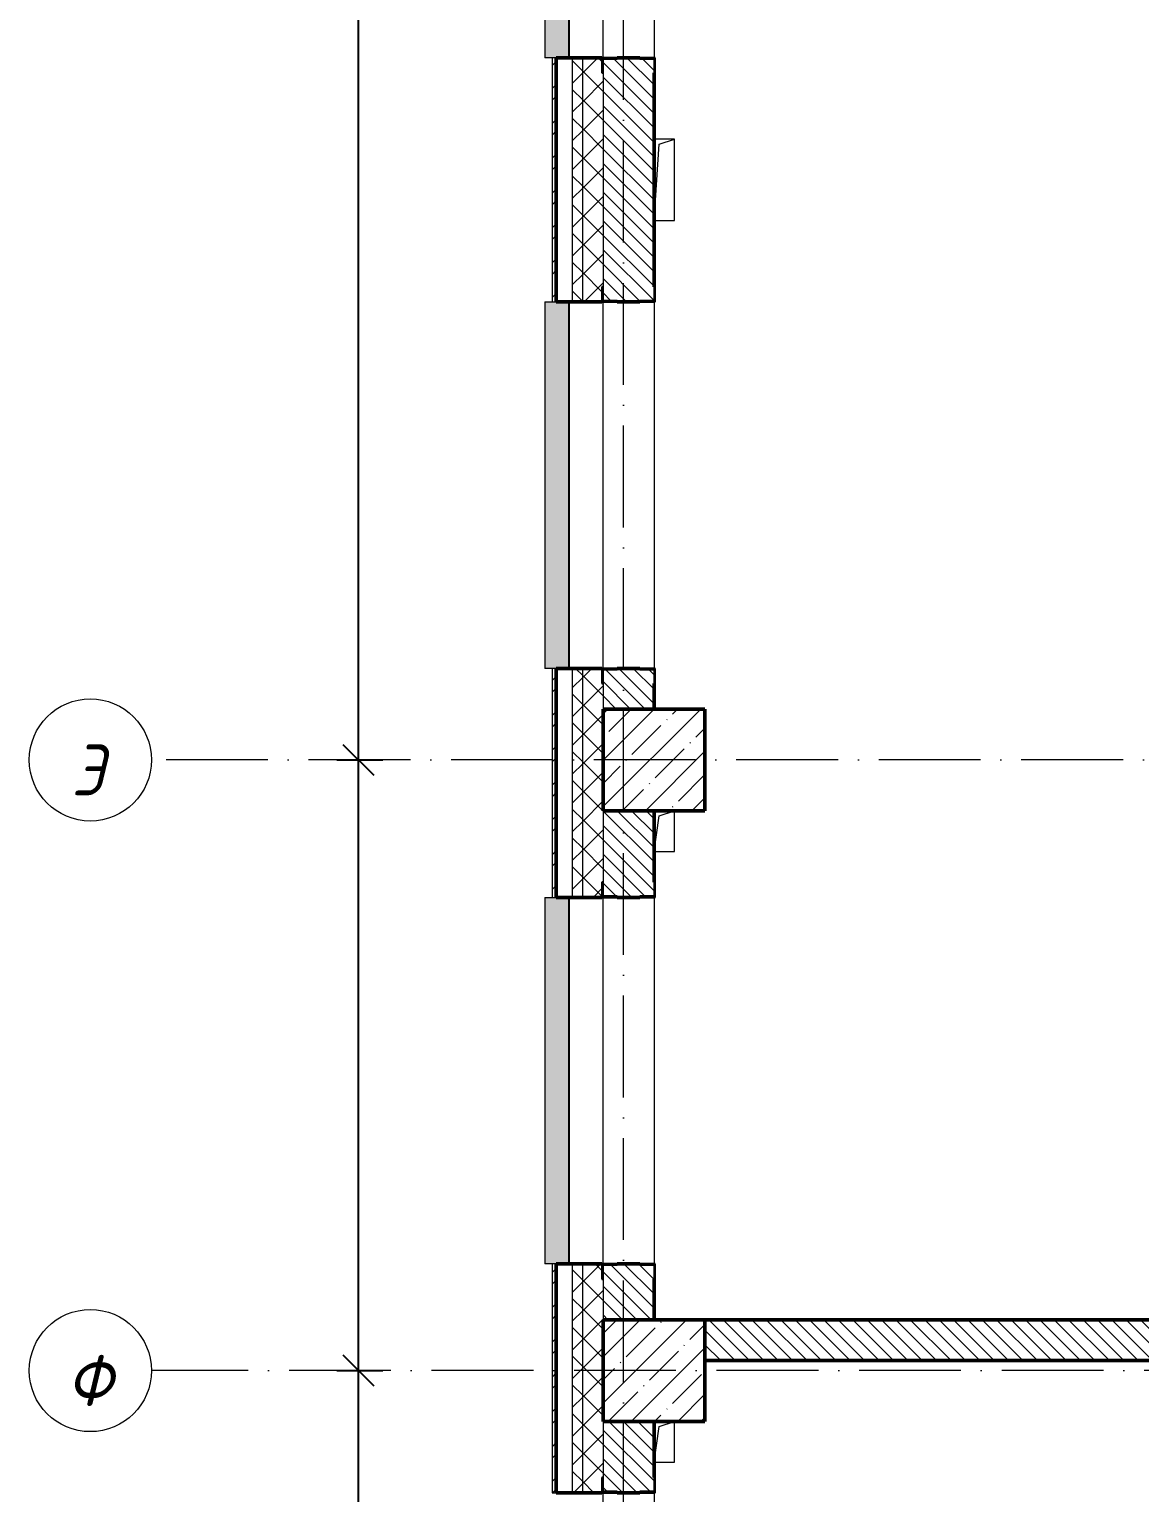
# Model space of a CAD drawing. Header units: millimetres. Extents: x -356862 to 418287, y 0 to 839748.
# Drawn here: x -181784 to -176329, y 493897 to 501087 of the extents above; entities that cross this region are included whole.
import ezdxf

# ---------------------------------------------------------------- set-up
doc = ezdxf.new("R2010")
doc.units = ezdxf.units.MM
doc.linetypes.add('50_200_ШТРИХ_1Т_ш5_п1_п1_', pattern=[700, 500, -100, 0, -100])
for name, color, linetype, lineweight in [('A-____-____-DIMS', 7, 'Continuous', 9), ('A-GENM-____-MCUT', 7, 'Continuous', 25), ('A-GENM-____-OTLN', 7, 'Continuous', 9), ('A-GENM-____-OTLN-1', 7, 'Continuous', 25), ('A-GLAZ-____-OTLN', 7, 'Continuous', 9), ('A-WALL-____-MCUT-2', 7, 'Continuous', 50), ('A-WALL-____-MCUT-3', 7, 'Continuous', 9), ('A-WALL-____-OTLN', 7, 'Continuous', 9), ('A-WALL-____-PATT-1', 7, 'Continuous', 9), ('A-WALL-FNSH-MCUT-1', 7, 'Continuous', 9), ('S-COLS-____-MCUT', 7, 'Continuous', 50), ('S-COLS-____-OTLN', 7, 'Continuous', 9), ('S-GRID-____-IDEN', 7, 'Continuous', 9), ('S-GRID-____-OTLN-1', 7, '50_200_ШТРИХ_1Т_ш5_п1_п1_', 9)]:
    doc.layers.add(name, color=color, linetype=linetype, lineweight=lineweight)
doc.layers.add('A-GLAZ-____-OTLN-1', color=7, linetype='Continuous', lineweight=9, true_color=0xc0c0c0)
doc.styles.add('ISOCPEUR_I', font='isocpeui.ttf', dxfattribs={"width": 0.9, "height": 2.5})
doc.dimstyles.new('ISO-2_5_0_9К_БОЛЬШОЙ_ОСИ', dxfattribs={"dimscale": 304.8, "dimtxt": 248.995294, "dimasz": 0.492126, "dimexe": 0.393701, "dimexo": 0, "dimgap": 0, "dimtad": 1, "dimdec": 0, "dimzin": 0, "dimdsep": 46, "dimtxsty": 'ISOCPEUR_I', "dimblk1": 'OBLIQUE', "dimblk2": 'OBLIQUE', "dimsah": 1, "dimcen": 0.09, "dimdle": 0.393701, "dimazin": 0, "dimtfac": 1, "dimtdec": 4, "dimtix": 1, "dimtmove": 0, "dimatfit": 3, "dimfxl": 1, "dimtvp": 1, "dimtolj": 1, "dimtzin": 0, "dimarcsym": 2})
pattern_1 = [(135, (-176515.067, 459015.94), (-35.35534, -35.35534), [])]
pattern_2 = [(45, (-176515.07, 459015.94), (-70.71068, 70.71068), []), (135, (-176515.07, 459015.94), (-70.71068, -70.71068), [])]

# ---------------------------------------------------------------- blocks, each defined once
blk = doc.blocks.new('BSC_Колонна _Прямоугольная - 500х500-V55-АР1_План отверстий 1 этажа в осях 1-64_А-ГГ')
at = {"layer": 'S-COLS-____-OTLN'}
h = blk.add_hatch(dxfattribs=at)
h.set_pattern_fill('FP_87', color=256, style=0, pattern_type=2)
h.set_pattern_definition([(45, (2200, -35481.04), (-114.04925, 114.04925), []), (45, (2314.05, -35481.04), (-114.04925, 114.04925), [201.613, -40.323, 3.353, -36.97])])
h.paths.add_polyline_path([(-250, -250), (250, -250), (250, 250), (-250, 250)], flags=0)
at = {"layer": 'S-COLS-____-MCUT'}
for p, q in [((250, 250), (-250, 250)), ((-250, 250), (-250, -250)), ((250, -250), (250, 250)), ((-250, -250), (250, -250))]:
    blk.add_line(p, q, dxfattribs=at)
blk = doc.blocks.new('BSC_Колонна _Прямоугольная - 500х500-V110-АР1_План отверстий 1 этажа в осях 1-64_А-ГГ')
at = {"layer": 'S-COLS-____-OTLN'}
h = blk.add_hatch(dxfattribs=at)
h.set_pattern_fill('FP_142', color=256, style=0, pattern_type=2)
h.set_pattern_definition([(45, (2200, -38481.04), (-114.04925, 114.04925), []), (45, (2314.05, -38481.04), (-114.04925, 114.04925), [201.613, -40.323, 3.353, -36.97])])
h.paths.add_polyline_path([(-250, -250), (250, -250), (250, 250), (-250, 250), (-250, 93.2)], flags=0)
at = {"layer": 'S-COLS-____-MCUT'}
for p, q in [((250, 250), (-250, 250)), ((-250, 250), (-250, -250)), ((250, -250), (250, 250)), ((-250, -250), (250, -250))]:
    blk.add_line(p, q, dxfattribs=at)
blk = doc.blocks.new('Фахверк_СКБ_Уголок - 250_2700-27497298-АР1_План отверстий 1 этажа в осях 1-64_А-ГГ')
at = {"layer": 'A-GENM-____-MCUT'}
for p, q in [((200, 181), (125, 181)), ((125, 181), (125, 106)), ((131, 106), (131, 175)), ((131, 175), (200, 175)), ((200, 175), (200, 181)), ((125, 106), (131, 106)), ((131, -6), (125, -6)), ((125, -6), (125, -81)), ((131, -75), (131, -6)), ((125, -81), (200, -81)), ((200, -75), (131, -75)), ((200, -81), (200, -75))]:
    blk.add_line(p, q, dxfattribs=at)
blk = doc.blocks.new('AR_Отверстие прямоугольное _в плите_ - AR_Отверстие прямоугольное _в плите_-30511813-АР1_План отверстий 1 этажа в осях 1-64_А-ГГ')
at = {"layer": 'A-GENM-____-OTLN'}
for p, q in [((-50, -100), (-25, 75)), ((-25, 75), (50, 100)), ((50, -100), (50, 100)), ((-50, -100), (50, -100))]:
    blk.add_line(p, q, dxfattribs=at)
blk = doc.blocks.new('AR_Отверстие прямоугольное _в плите_ - AR_Отверстие прямоугольное _в плите_-V193-АР1_План отверстий 1 этажа в осях 1-64_А-ГГ')
at = {"layer": 'A-GENM-____-OTLN'}
for p, q in [((50, 200), (-50, 200)), ((-50, -200), (-25, 175)), ((-25, 175), (50, 200)), ((50, -200), (50, 200)), ((-50, -200), (50, -200))]:
    blk.add_line(p, q, dxfattribs=at)
blk = doc.blocks.new('Отлив_СКБ - Отлив витража_120_НВФ-31885689-АР1_План отверстий 1 этажа в осях 1-64_А-ГГ')
at = {"layer": 'A-GLAZ-____-OTLN-1'}
for points in [[(1800, 2), (1800, 120), (0, 120), (0, 2), (1264.5, 2)], [(1264.5, 0), (1800, 0), (1800, 2), (0, 2), (0, 0)]]:
    blk.add_hatch(color=256, dxfattribs=at).paths.add_polyline_path(points, flags=0)
at = {"layer": 'A-GLAZ-____-OTLN'}
for p, q in [((0, 83), (0, 120)), ((1800, 120), (0, 120)), ((1800, 120), (1800, 83)), ((0, 2), (1800, 2)), ((1800, 0), (0, 0))]:
    blk.add_line(p, q, dxfattribs=at)
blk = doc.blocks.new('Ось сетки - Круг_Ø6_00__ISO-2_5_0_9K_-25732049-АР1_План отверстий 1 этажа в осях 1-64_А-ГГ')
at = {"layer": 'S-GRID-____-IDEN'}
blk.add_circle((0, 0), 3, dxfattribs=at)
blk = doc.blocks.new('_Oblique')
at = {"color": 0, "linetype": 'ByBlock', "lineweight": -2}
blk.add_line((-0.5, -0.5), (0.5, 0.5), dxfattribs=at)
blk = doc.blocks.new('*D13235')
at = {"layer": 'A-____-____-DIMS', "color": 0, "lineweight": -2, "transparency": 16777216}
for p, q in [((-180166.5, 491377), (-180166.5, 494617)), ((-180272.5, 494497), (-180046.5, 494497)), ((-180272.5, 491497), (-180046.5, 491497))]:
    blk.add_line(p, q, dxfattribs=at)
at = {"layer": 'Defpoints', "color": 0, "transparency": 16777216}
for p in [(-180272.5, 494497), (-180166.5, 494497), (-180272.5, 491497)]:
    blk.add_point(p, dxfattribs=at)
at = {"layer": 'A-____-____-DIMS', "color": 0, "lineweight": -2, "transparency": 16777216, "xscale": 150, "yscale": 150, "zscale": 150}
for p, rotation in [((-180166.5, 494497), 90), ((-180166.5, 491497), 270)]:
    blk.add_blockref('_Oblique', p, dxfattribs=dict(at, rotation=rotation))
at = {"layer": 'A-____-____-DIMS', "color": 0, "transparency": 16777216, "insert": (-180167.7, 492997), "char_height": 2.5, "width": 758.478, "attachment_point": 5, "rotation": 90, "style": 'ISOCPEUR_I'}
blk.add_mtext('\\A1;3000', dxfattribs=at)
blk = doc.blocks.new('*D13236')
at = {"layer": 'A-____-____-DIMS', "color": 0, "lineweight": -2, "transparency": 16777216}
for p, q in [((-180166.5, 494377), (-180166.5, 497617)), ((-180272.5, 497497), (-180046.5, 497497)), ((-180272.5, 494497), (-180046.5, 494497))]:
    blk.add_line(p, q, dxfattribs=at)
at = {"layer": 'Defpoints', "color": 0, "transparency": 16777216}
for p in [(-180272.5, 497497), (-180166.5, 497497), (-180272.5, 494497)]:
    blk.add_point(p, dxfattribs=at)
at = {"layer": 'A-____-____-DIMS', "color": 0, "lineweight": -2, "transparency": 16777216, "xscale": 150, "yscale": 150, "zscale": 150}
for p, rotation in [((-180166.5, 497497), 90), ((-180166.5, 494497), 270)]:
    blk.add_blockref('_Oblique', p, dxfattribs=dict(at, rotation=rotation))
at = {"layer": 'A-____-____-DIMS', "color": 0, "transparency": 16777216, "insert": (-180167.7, 495997), "char_height": 2.5, "width": 758.478, "attachment_point": 5, "rotation": 90, "style": 'ISOCPEUR_I'}
blk.add_mtext('\\A1;3000', dxfattribs=at)
blk = doc.blocks.new('*D13237')
at = {"layer": 'A-____-____-DIMS', "color": 0, "lineweight": -2, "transparency": 16777216}
for p, q in [((-180166.5, 497377), (-180166.5, 503117)), ((-180272.5, 502997), (-180046.5, 502997)), ((-180272.5, 497497), (-180046.5, 497497))]:
    blk.add_line(p, q, dxfattribs=at)
at = {"layer": 'Defpoints', "color": 0, "transparency": 16777216}
for p in [(-180272.5, 502997), (-180166.5, 502997), (-180272.5, 497497)]:
    blk.add_point(p, dxfattribs=at)
at = {"layer": 'A-____-____-DIMS', "color": 0, "lineweight": -2, "transparency": 16777216, "xscale": 150, "yscale": 150, "zscale": 150}
for p, rotation in [((-180166.5, 502997), 90), ((-180166.5, 497497), 270)]:
    blk.add_blockref('_Oblique', p, dxfattribs=dict(at, rotation=rotation))
at = {"layer": 'A-____-____-DIMS', "color": 0, "transparency": 16777216, "insert": (-180167.7, 500247), "char_height": 2.5, "width": 758.478, "attachment_point": 5, "rotation": 90, "style": 'ISOCPEUR_I'}
blk.add_mtext('\\A1;5500', dxfattribs=at)

msp = doc.modelspace()

# ---------------------------------------------------------------- hatches: boundary and pattern name
at = {"layer": 'A-WALL-____-PATT-1'}
h = msp.add_hatch(dxfattribs=at)
h.set_pattern_fill('FP_3', color=256, style=0, pattern_type=2)
h.set_pattern_definition([(45, (-176515.07, 459015.94), (-85.5366, 85.5366), []), (45, (-176458.04, 459015.94), (-85.5366, 85.5366), [])])
h.paths.add_polyline_path([(-179195.0675, 490996.983), (-179195.0675, 492096.983), (-179215.0675, 492096.983), (-179215.0675, 490996.983)], flags=0)
h.paths.add_polyline_path([(-179215.0675, 493896.983), (-179195.0675, 493896.983), (-179195.0675, 495021.983), (-179215.0675, 495021.983), (-179215.0675, 494150.1868)], flags=0)
h.paths.add_polyline_path([(-179195.0675, 496821.983), (-179195.0675, 497946.983), (-179215.0675, 497946.983), (-179215.0675, 496821.983)], flags=0)
h.paths.add_polyline_path([(-179215.0675, 499746.983), (-179195.0675, 499746.983), (-179195.0675, 500946.983), (-179215.0675, 500946.983)], flags=0)
h.paths.add_polyline_path([(-179195.0675, 502746.983), (-179195.0675, 503946.983), (-179215.0675, 503946.983), (-179215.0675, 502746.983)], flags=0)
h.paths.add_polyline_path([(-179215.0675, 505746.983), (-179195.0675, 505746.983), (-179195.0675, 506996.983), (-179215.0675, 506996.983), (-179215.0675, 506190.1027)], flags=0)
h = msp.add_hatch(dxfattribs=at)
h.set_pattern_fill('FP_1', color=256, style=0, pattern_type=2)
h.set_pattern_definition(pattern_2)
h.paths.add_polyline_path([(-179065.0675, 491246.983), (-179065.0675, 492096.983), (-179115.0675, 492096.983), (-179115.0675, 491246.983)], flags=0)
h.paths.add_polyline_path([(-179065.0675, 493896.983), (-179065.0675, 495021.983), (-179115.0675, 495021.983), (-179115.0675, 493896.983)], flags=0)
h.paths.add_polyline_path([(-179065.0675, 496821.983), (-179065.0675, 497946.983), (-179115.0675, 497946.983), (-179115.0675, 496821.983)], flags=0)
h.paths.add_polyline_path([(-179115.0675, 499746.983), (-179065.0675, 499746.983), (-179065.0675, 500946.983), (-179115.0675, 500946.983), (-179115.0675, 500170.1448)], flags=0)
h.paths.add_polyline_path([(-179115.0675, 502746.983), (-179065.0675, 502746.983), (-179065.0675, 503946.983), (-179115.0675, 503946.983), (-179115.0675, 502750.1267)], flags=0)
h.paths.add_polyline_path([(-179065.0675, 505746.983), (-179065.0675, 506846.983), (-179115.0675, 506846.983), (-179115.0675, 505746.983)], flags=0)
h = msp.add_hatch(dxfattribs=at)
h.set_pattern_fill('FP_1', color=256, style=0, pattern_type=2)
h.set_pattern_definition(pattern_2)
h.paths.add_polyline_path([(-178965.0675, 491246.983), (-178965.0675, 492021.983), (-178971.0675, 492021.983), (-178971.0675, 492096.983), (-179065.0675, 492096.983), (-179065.0675, 491246.983)], flags=0)
h.paths.add_polyline_path([(-178971.0675, 493896.983), (-178971.0675, 493971.983), (-178965.0675, 493971.983), (-178965.0675, 494946.983), (-178971.0675, 494946.983), (-178971.0675, 495021.983), (-179065.0675, 495021.983), (-179065.0675, 493896.983)], flags=0)
h.paths.add_polyline_path([(-178971.0675, 496821.983), (-178971.0675, 496896.983), (-178965.0675, 496896.983), (-178965.0675, 497871.983), (-178971.0675, 497871.983), (-178971.0675, 497946.983), (-179065.0675, 497946.983), (-179065.0675, 496821.983)], flags=0)
h.paths.add_polyline_path([(-178971.0675, 499746.983), (-178971.0675, 499821.983), (-178965.0675, 499821.983), (-178965.0675, 500871.983), (-178971.0675, 500871.983), (-178971.0675, 500946.983), (-179065.0675, 500946.983), (-179065.0675, 499746.983)], flags=0)
h.paths.add_polyline_path([(-178965.0675, 502746.983), (-178965.0675, 503871.983), (-178971.0675, 503871.983), (-178971.0675, 503946.983), (-179065.0675, 503946.983), (-179065.0675, 502746.983)], flags=0)
h.paths.add_polyline_path([(-178971.0675, 505746.983), (-178971.0675, 505821.983), (-178965.0675, 505821.983), (-178965.0675, 506746.983), (-179065.0675, 506746.983), (-179065.0675, 505746.983)], flags=0)
h = msp.add_hatch(dxfattribs=at)
h.set_pattern_fill('FP_6', color=256, style=0, pattern_type=2)
h.set_pattern_definition(pattern_1)
h.paths.add_polyline_path([(-178771.0675, 497746.983), (-178715.0675, 497746.983), (-178715.0675, 497940.983), (-178784.0675, 497940.983), (-178784.0675, 497946.983), (-178896.0675, 497946.983), (-178896.0675, 497940.983), (-178965.0675, 497940.983), (-178965.0675, 497746.983)], flags=0)
h.paths.add_polyline_path([(-178896.0675, 499746.983), (-178784.0675, 499746.983), (-178784.0675, 499752.983), (-178715.0675, 499752.983), (-178715.0675, 500940.983), (-178784.0675, 500940.983), (-178784.0675, 500946.983), (-178896.0675, 500946.983), (-178896.0675, 500940.983), (-178965.0675, 500940.983), (-178965.0675, 499752.983), (-178896.0675, 499752.983)], flags=0)
h = msp.add_hatch(dxfattribs=at)
h.set_pattern_fill('FP_6', color=256, style=0, pattern_type=2)
h.set_pattern_definition(pattern_1)
h.paths.add_polyline_path([(-178715.0675, 494746.983), (-178715.0675, 495015.983), (-178784.0675, 495015.983), (-178784.0675, 495021.983), (-178896.0675, 495021.983), (-178896.0675, 495015.983), (-178965.0675, 495015.983), (-178965.0675, 494746.983)], flags=0)
h.paths.add_polyline_path([(-178784.0675, 496821.983), (-178784.0675, 496827.983), (-178715.0675, 496827.983), (-178715.0675, 497246.983), (-178965.0675, 497246.983), (-178965.0675, 496827.983), (-178896.0675, 496827.983), (-178896.0675, 496821.983)], flags=0)
h = msp.add_hatch(dxfattribs=at)
h.set_pattern_fill('FP_6', color=256, style=0, pattern_type=2)
h.set_pattern_definition(pattern_1)
h.paths.add_polyline_path([(-171415.0675, 494546.983), (-171415.0675, 494746.983), (-172009.0675, 494746.983), (-172009.0675, 494677.983), (-172015.0675, 494677.983), (-172015.0675, 494615.983), (-172009.0675, 494615.983), (-172009.0675, 494546.983), (-171809.0675, 494546.983)], flags=0)
h.paths.add_polyline_path([(-173240.0675, 494546.983), (-173171.0675, 494546.983), (-173171.0675, 494615.983), (-173165.0675, 494615.983), (-173165.0675, 494677.983), (-173171.0675, 494677.983), (-173171.0675, 494746.983), (-175170.0675, 494746.983), (-175170.0675, 494677.983), (-175176.0675, 494677.983), (-175176.0675, 494746.983), (-178465.0675, 494746.983), (-178465.0675, 494546.983), (-175176.0675, 494546.983), (-175176.0675, 494615.983), (-175170.0675, 494615.983), (-175170.0675, 494546.983), (-174762.5533, 494546.983)], flags=0)
h = msp.add_hatch(dxfattribs=at)
h.set_pattern_fill('FP_6', color=256, style=0, pattern_type=2)
h.set_pattern_definition(pattern_1)
h.paths.add_polyline_path([(-178965.0675, 491746.983), (-178715.0675, 491746.983), (-178715.0675, 492090.983), (-178784.0675, 492090.983), (-178784.0675, 492096.983), (-178896.0675, 492096.983), (-178896.0675, 492090.983), (-178965.0675, 492090.983), (-178965.0675, 492021.983)], flags=0)
h.paths.add_polyline_path([(-178784.0675, 493896.983), (-178784.0675, 493902.983), (-178715.0675, 493902.983), (-178715.0675, 494246.983), (-178965.0675, 494246.983), (-178965.0675, 493902.983), (-178896.0675, 493902.983), (-178896.0675, 493896.983)], flags=0)

# ---------------------------------------------------------------- linework, layer by layer
at = {"layer": 'A-WALL-____-MCUT-2'}
for p, q in [((-178971.0675, 500946.983), (-179195.0675, 500946.983)), ((-179195.0675, 500946.983), (-179195.0675, 499746.983)), ((-178784.0675, 500946.983), (-178896.0675, 500946.983)), ((-178715.0675, 499821.983), (-178715.0675, 500871.983)), ((-179195.0675, 499746.983), (-178971.0675, 499746.983)), ((-178896.0675, 499746.983), (-178784.0675, 499746.983)), ((-178971.0675, 497946.983), (-179195.0675, 497946.983)), ((-179195.0675, 497946.983), (-179195.0675, 496821.983)), ((-178784.0675, 497946.983), (-178896.0675, 497946.983)), ((-178715.0675, 497746.983), (-178715.0675, 497871.983)), ((-178715.0675, 496896.983), (-178715.0675, 497246.983)), ((-179195.0675, 496821.983), (-178971.0675, 496821.983)), ((-178896.0675, 496821.983), (-178784.0675, 496821.983)), ((-178971.0675, 495021.983), (-179195.0675, 495021.983)), ((-179195.0675, 495021.983), (-179195.0675, 493896.983)), ((-178784.0675, 495021.983), (-178896.0675, 495021.983)), ((-178715.0675, 494746.983), (-178715.0675, 494946.983)), ((-175245.0675, 494746.983), (-178465.0675, 494746.983)), ((-178465.0675, 494546.983), (-175245.0675, 494546.983)), ((-178715.0675, 493971.983), (-178715.0675, 494246.983)), ((-179195.0675, 493896.983), (-178971.0675, 493896.983)), ((-178896.0675, 493896.983), (-178784.0675, 493896.983))]:
    msp.add_line(p, q, dxfattribs=at)
at = {"layer": 'A-WALL-____-MCUT-3'}
for p, q in [((-179115.0675, 499746.983), (-179115.0675, 500946.983)), ((-179065.0675, 499746.983), (-179065.0675, 500946.983)), ((-178965.0675, 500871.983), (-178965.0675, 499821.983)), ((-179115.0675, 496821.983), (-179115.0675, 497946.983)), ((-179065.0675, 496821.983), (-179065.0675, 497946.983)), ((-178965.0675, 497871.983), (-178965.0675, 497746.983)), ((-178965.0675, 497246.983), (-178965.0675, 496896.983)), ((-179115.0675, 493896.983), (-179115.0675, 495021.983)), ((-179065.0675, 493896.983), (-179065.0675, 495021.983)), ((-178965.0675, 494946.983), (-178965.0675, 494746.983)), ((-178965.0675, 494246.983), (-178965.0675, 493971.983))]:
    msp.add_line(p, q, dxfattribs=at)
at = {"layer": 'A-WALL-____-OTLN'}
for p, q in [((-178965.0675, 500946.983), (-178965.0675, 502746.983)), ((-178715.0675, 502746.983), (-178715.0675, 500946.983)), ((-178965.0675, 497946.983), (-178965.0675, 499746.983)), ((-178715.0675, 499746.983), (-178715.0675, 497946.983)), ((-178965.0675, 495021.983), (-178965.0675, 496821.983)), ((-178715.0675, 496821.983), (-178715.0675, 495021.983)), ((-178965.0675, 492096.983), (-178965.0675, 493896.983)), ((-178715.0675, 493896.983), (-178715.0675, 492096.983))]:
    msp.add_line(p, q, dxfattribs=at)
at = {"layer": 'A-WALL-FNSH-MCUT-1'}
for p, q in [((-179215.0675, 500946.983), (-179215.0675, 499746.983)), ((-179195.0675, 500946.983), (-179215.0675, 500946.983)), ((-179215.0675, 499746.983), (-179195.0675, 499746.983)), ((-179215.0675, 497946.983), (-179215.0675, 496821.983)), ((-179195.0675, 497946.983), (-179215.0675, 497946.983)), ((-179215.0675, 496821.983), (-179195.0675, 496821.983)), ((-179215.0675, 495021.983), (-179215.0675, 493896.983)), ((-179195.0675, 495021.983), (-179215.0675, 495021.983)), ((-179215.0675, 493896.983), (-179195.0675, 493896.983))]:
    msp.add_line(p, q, dxfattribs=at)
at = {"layer": 'S-GRID-____-OTLN-1'}
for p, q in [((-178865.0675, 454533.3346), (-178865.0675, 508896.9006)), ((-149807.3283, 497496.983), (-181183.8377, 497496.983)), ((-170206.5816, 494496.983), (-181183.8377, 494496.983))]:
    msp.add_line(p, q, dxfattribs=at)

# ---------------------------------------------------------------- block references
at = {"layer": 'A-GENM-____-OTLN'}
for name, p in [('AR_Отверстие прямоугольное _в плите_ - AR_Отверстие прямоугольное _в плите_-V193-АР1_План отверстий 1 этажа в осях 1-64_А-ГГ', (-178665.0675, 500346.983)), ('AR_Отверстие прямоугольное _в плите_ - AR_Отверстие прямоугольное _в плите_-30511813-АР1_План отверстий 1 этажа в осях 1-64_А-ГГ', (-178665.0675, 497146.983)), ('AR_Отверстие прямоугольное _в плите_ - AR_Отверстие прямоугольное _в плите_-30511813-АР1_План отверстий 1 этажа в осях 1-64_А-ГГ', (-178665.0675, 494146.983))]:
    msp.add_blockref(name, p, dxfattribs=at)
at = {"layer": 'A-GENM-____-OTLN-1'}
for p, rotation in [((-178890.0675, 501071.983), 269.9999999999999), ((-178790.0675, 499621.983), 89.99999999999991), ((-178890.0675, 498071.983), 269.9999999999999), ((-178790.0675, 496696.983), 89.99999999999991), ((-178890.0675, 495146.983), 269.9999999999999), ((-178790.0675, 493771.983), 89.99999999999991)]:
    msp.add_blockref('Фахверк_СКБ_Уголок - 250_2700-27497298-АР1_План отверстий 1 этажа в осях 1-64_А-ГГ', p, dxfattribs=dict(at, rotation=rotation))
at = {"layer": 'A-GLAZ-____-OTLN', "rotation": 90}
for p in [(-179132.0675, 500946.983), (-179132.0675, 497946.983), (-179132.0675, 495021.983)]:
    msp.add_blockref('Отлив_СКБ - Отлив витража_120_НВФ-31885689-АР1_План отверстий 1 этажа в осях 1-64_А-ГГ', p, dxfattribs=at)
at = {"layer": 'S-COLS-____-OTLN'}
for name, p in [('BSC_Колонна _Прямоугольная - 500х500-V110-АР1_План отверстий 1 этажа в осях 1-64_А-ГГ', (-178715.0675, 497496.983)), ('BSC_Колонна _Прямоугольная - 500х500-V55-АР1_План отверстий 1 этажа в осях 1-64_А-ГГ', (-178715.0675, 494496.983))]:
    msp.add_blockref(name, p, dxfattribs=at)
at = {"layer": 'S-GRID-____-IDEN', "xscale": 99.99999999999993, "yscale": 99.99999999999993, "zscale": 99.99999999999993}
for p, rotation in [((-181483.8377, 497496.983), 89.99999999999982), ((-181483.8377, 494496.983), 89.9999999999998)]:
    msp.add_blockref('Ось сетки - Круг_Ø6_00__ISO-2_5_0_9K_-25732049-АР1_План отверстий 1 этажа в осях 1-64_А-ГГ', p, dxfattribs=dict(at, rotation=rotation))

# ---------------------------------------------------------------- texts
at = {"layer": 'S-GRID-____-IDEN', "char_height": 250, "attachment_point": 1, "style": 'ISOCPEUR_I'}
for s, insert, width in [('\\fISOCPEUR|b0|i1|c204|p34|;\\W.9;Э', (-181576.6581, 497573.0588), 223.670812), ('\\fISOCPEUR|b0|i1|c204|p34|;\\W.9;Ф', (-181600.5081, 494573.0588), 281.392312)]:
    msp.add_mtext(s, dxfattribs=dict(at, insert=insert, width=width))

# ---------------------------------------------------------------- dimensions: what is measured, and where the dimension line sits
at = {"layer": 'A-____-____-DIMS'}
for base, p1, p2, override, picture, middle in [((-180166.4631, 502996.983), (-180272.5291, 497496.983), (-180272.5291, 502996.983), {"dimpost": '<>', "dimfxl": 5500}, '*D13237', (-180167.7131, 500246.983)), ((-180166.4631, 497496.983), (-180272.5291, 494496.983), (-180272.5291, 497496.983), {"dimpost": '<>', "dimfxl": 3000}, '*D13236', (-180167.7131, 495996.983)), ((-180166.4631, 494496.983), (-180272.5291, 491496.983), (-180272.5291, 494496.983), {"dimpost": '<>', "dimfxl": 3000}, '*D13235', (-180167.7131, 492996.983))]:
    dim = msp.add_linear_dim(base=base, p1=p1, p2=p2, angle=90, dimstyle='ISO-2_5_0_9К_БОЛЬШОЙ_ОСИ', override=override, dxfattribs=at)
    dim.commit()
    dim.dimension.update_dxf_attribs({"geometry": picture, "text_midpoint": middle})

doc.saveas('drawing.dxf')
